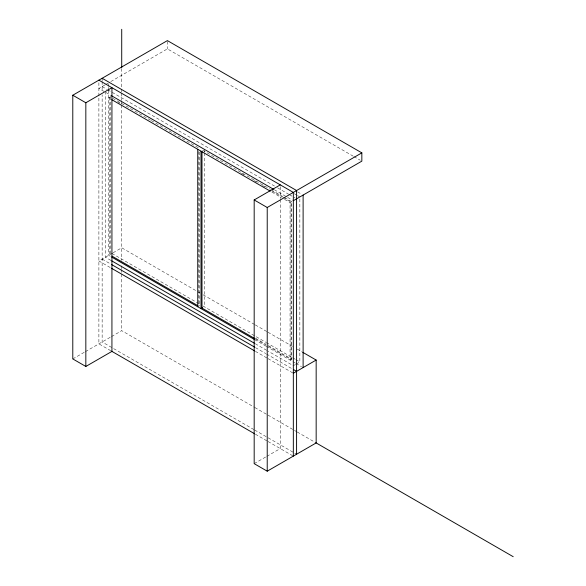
<?xml version="1.0" encoding="UTF-8"?>
<svg xmlns="http://www.w3.org/2000/svg" width="586" height="586" viewBox="0 0 586 586"><rect width="100%" height="100%" fill="white"/><g stroke="black" fill="none" stroke-linecap="round" stroke-linejoin="round"><path stroke-width="0.44" stroke-dasharray="2.93 2.2" d="M105.048 84.889L98.888 88.442L105.209 92.097M105.773 84.465L107.949 83.212M110.798 81.571L167.398 48.887L353.146 156.132M110.629 96.734L108.674 97.862L110.256 98.778M112.329 253.218L98.888 260.982L110.739 267.824M113.105 252.771L121.72 247.797L197.599 291.601M284.518 199.387L290.063 202.588L292.018 201.459M72.789 358.925L84.648 352.076M85.439 351.622L110.761 337.001M111.545 336.547L121.72 330.672L254.514 407.336M197.738 306.749L199.694 305.621M292.018 358.925L290.063 360.053L290.063 202.588M295.498 364.448L293.33 365.708L267.956 351.058M296.223 364.031L299.849 361.936L299.849 198.764M254.178 463.651L266.037 456.802M266.828 456.348L280.276 448.583L280.276 199.482M353.937 156.587L360.258 160.234M297.578 191.856L301.534 194.142M294.304 193.732L296.677 195.109M297.476 195.563L299.849 196.94M102.147 86.56L106.886 89.299M107.678 89.753L274.46 186.04M277.559 187.835L288.686 194.259M289.455 194.699L295.007 197.907M106 92.551L110.959 95.415M274.299 189.718L292.539 200.251M112.666 98.287L150.499 120.13M151.291 120.584L198.581 147.884M202.631 150.228L270.417 189.359M271.201 189.813L283.814 197.094M284.598 197.548L291.696 201.643L291.696 359.115L266.476 344.553M118.321 102.301L119.896 103.209M241.388 173.353L244.538 175.177M253.994 180.635L257.151 182.458M262.667 185.637L265.033 187.007M272.124 191.102L282.371 197.021M283.163 197.475L291.044 202.024L291.044 359.489L266.608 345.381M271.845 192.069L281.353 197.555M198.39 292.062L199.973 292.971M203.137 294.802L254.514 324.461M255.298 324.915L267.157 331.764M267.949 332.218L292.451 346.363M297.19 349.102L301.937 351.842M111.933 253.445L199.943 304.259M202.954 305.995L265.758 342.253M266.396 342.62L292.531 357.716M292.714 357.819L295.095 359.196M295.886 359.65L299.849 361.936M255.437 338.181L265.685 344.099M255.577 339.016L265.824 344.927M110.256 256.243L108.674 255.328L108.674 90.325M254.566 339.558L265.963 346.143M266.3 346.333L295.212 363.027M296.003 363.481L301.534 366.675M110.959 260.418L105.407 257.21L105.407 92.214M255.269 343.733L267.157 350.596M102.147 259.1L110.842 264.118M255.489 347.63L265.766 353.563M266.549 354.017L292.634 369.077M255.386 351.336L267.245 358.178M268.036 358.639L293.33 373.238M254.859 407.541L267.538 414.859M267.949 415.093L293.696 429.963M294.487 430.417L296.86 431.794M297.19 431.985L316.162 442.935M253.906 429.589L102.147 341.975L102.147 94.778M254.698 430.051L267.341 437.346M268.132 437.808L296.589 454.238M110.739 350.706L98.888 343.857L98.888 80.157M255.386 434.211L267.245 441.06M268.036 441.514L293.33 456.12M280.276 186.707L280.276 198.566M204.265 149.284L204.265 152.03M204.265 152.946L204.265 306.749M199.365 152.001L199.365 305.811M198.713 151.466L198.713 305.269M167.398 41.43L167.398 48.887M121.72 68.569L121.72 92.317M121.72 93.225L121.72 100.536M121.72 101.444L121.72 104.183M121.72 105.099L121.72 260.352M121.72 265.832L121.72 268.74M121.72 269.487L121.72 273.296M121.72 274.05L121.72 330.672M110.3 96.917L110.3 254.39M109.648 97.298L109.648 254.764M108.674 83.71L108.674 86.442M108.674 87.358L108.674 90.098M102.147 78.275L102.147 80.758M102.147 81.586L102.147 91.123"/><path stroke-width="0.88" d="M72.789 95.225L85.834 102.762L111.933 87.688L111.933 351.395L85.834 366.462L72.789 358.925L72.789 95.225L167.398 40.602L361.84 152.865L361.84 161.15L293.33 200.705M302.728 352.296L316.162 360.053L316.162 442.935L267.223 471.188L254.178 463.651L254.178 199.951L280.276 184.883M254.178 199.951L267.223 207.488L361.84 152.865M202.631 307.694L200.998 308.632L200.998 151.166M293.33 373.238L316.162 360.053M102.147 78.275L296.589 190.531L296.589 454.238M98.888 80.157L293.33 192.413L293.33 456.12M111.53 95.745L273.567 189.293M111.838 99.693L270.263 191.153M112.014 256.133L197.929 305.731M254.785 338.562L201.98 308.068L201.98 151.518M111.838 257.159L254.419 339.477M111.75 260.873L254.478 343.279M111.633 264.572L254.698 347.168M293.425 369.532L296.589 371.356M111.53 268.285L254.595 350.882M315.883 442.774L513.211 556.7M111.53 351.161L254.595 433.757M303.116 195.05L303.116 367.59M267.223 207.488L267.223 471.188M197.738 149.284L197.738 306.749M121.72 29.3L121.72 67.654M85.834 102.762L85.834 366.462"/></g></svg>
